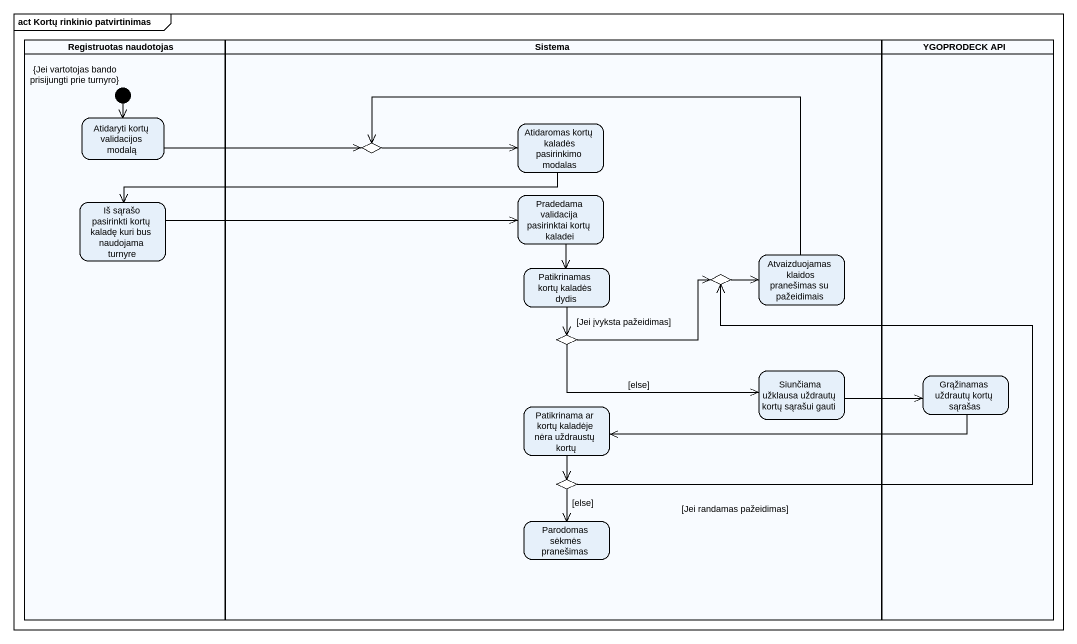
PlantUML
@startuml
mainframe act Kortų rinkinio patvirtinimas
hide empty description
state "Registruotas naudotojas" as Registruotas_naudotojas <<partition>> {
  state "{Jei vartotojas bando prisijungti prie turnyro}" as Jei_vartotojas_bando <<start>>
  state "Atidaryti kortų validacijos modalą" as Atidaryti_kortų_validacijos
  state "Iš sąrašo pasirinkti kortų kaladę kuri bus naudojama turnyre" as Iš_sąrašo_pasirinkti_kortų
}
state Sistema <<partition>> {
  state choice1 <<choice>>
  state "Atidaromas kortų kaladės pasirinkimo modalas" as Atidaromas_kortų_kaladės
  state "Pradedama validacija pasirinktai kortų kaladei" as Pradedama_validacija
  state "Atvaizduojamas klaidos pranešimas su pažeidimais" as Atvaizduojamas_klaidos
  state "Patikrinamas kortų kaladės dydis" as Patikrinamas_kortų_kaladės
  state choice2 <<choice>>
  state choice3 <<choice>>
  state "Siunčiama užklausa uždrautų kortų sąrašui gauti" as Siunčiama_užklausa_uždrautų
  state "Patikrinama ar kortų kaladėje nėra uždraustų kortų" as Patikrinama_ar_kortų
  state choice4 <<choice>>
  state "Parodomas sėkmės pranešimas" as Parodomas_sėkmės_pranešimas
}
state "YGOPRODECK API" as YGOPRODECK_API <<partition>> {
  state "Grąžinamas uždrautų kortų sąrašas" as Grąžinamas_uždrautų_kortų
}
Jei_vartotojas_bando --> Atidaryti_kortų_validacijos
Atidaryti_kortų_validacijos -right-> choice1
choice1 -right-> Atidaromas_kortų_kaladės
Atidaromas_kortų_kaladės -left-> Iš_sąrašo_pasirinkti_kortų
Iš_sąrašo_pasirinkti_kortų -right-> Pradedama_validacija
Pradedama_validacija --> Patikrinamas_kortų_kaladės
Atvaizduojamas_klaidos -left-> choice1
Patikrinamas_kortų_kaladės --> choice3
choice2 -right-> Atvaizduojamas_klaidos
choice3 -right-> choice2 : [Jei įvyksta pažeidimas]
choice3 -right-> Siunčiama_užklausa_uždrautų : [else]
Siunčiama_užklausa_uždrautų -right-> Grąžinamas_uždrautų_kortų
Grąžinamas_uždrautų_kortų -left-> Patikrinama_ar_kortų
Patikrinama_ar_kortų --> choice4
choice4 -up-> choice2 : [Jei randamas pažeidimas]
choice4 --> Parodomas_sėkmės_pranešimas : [else]
@enduml
